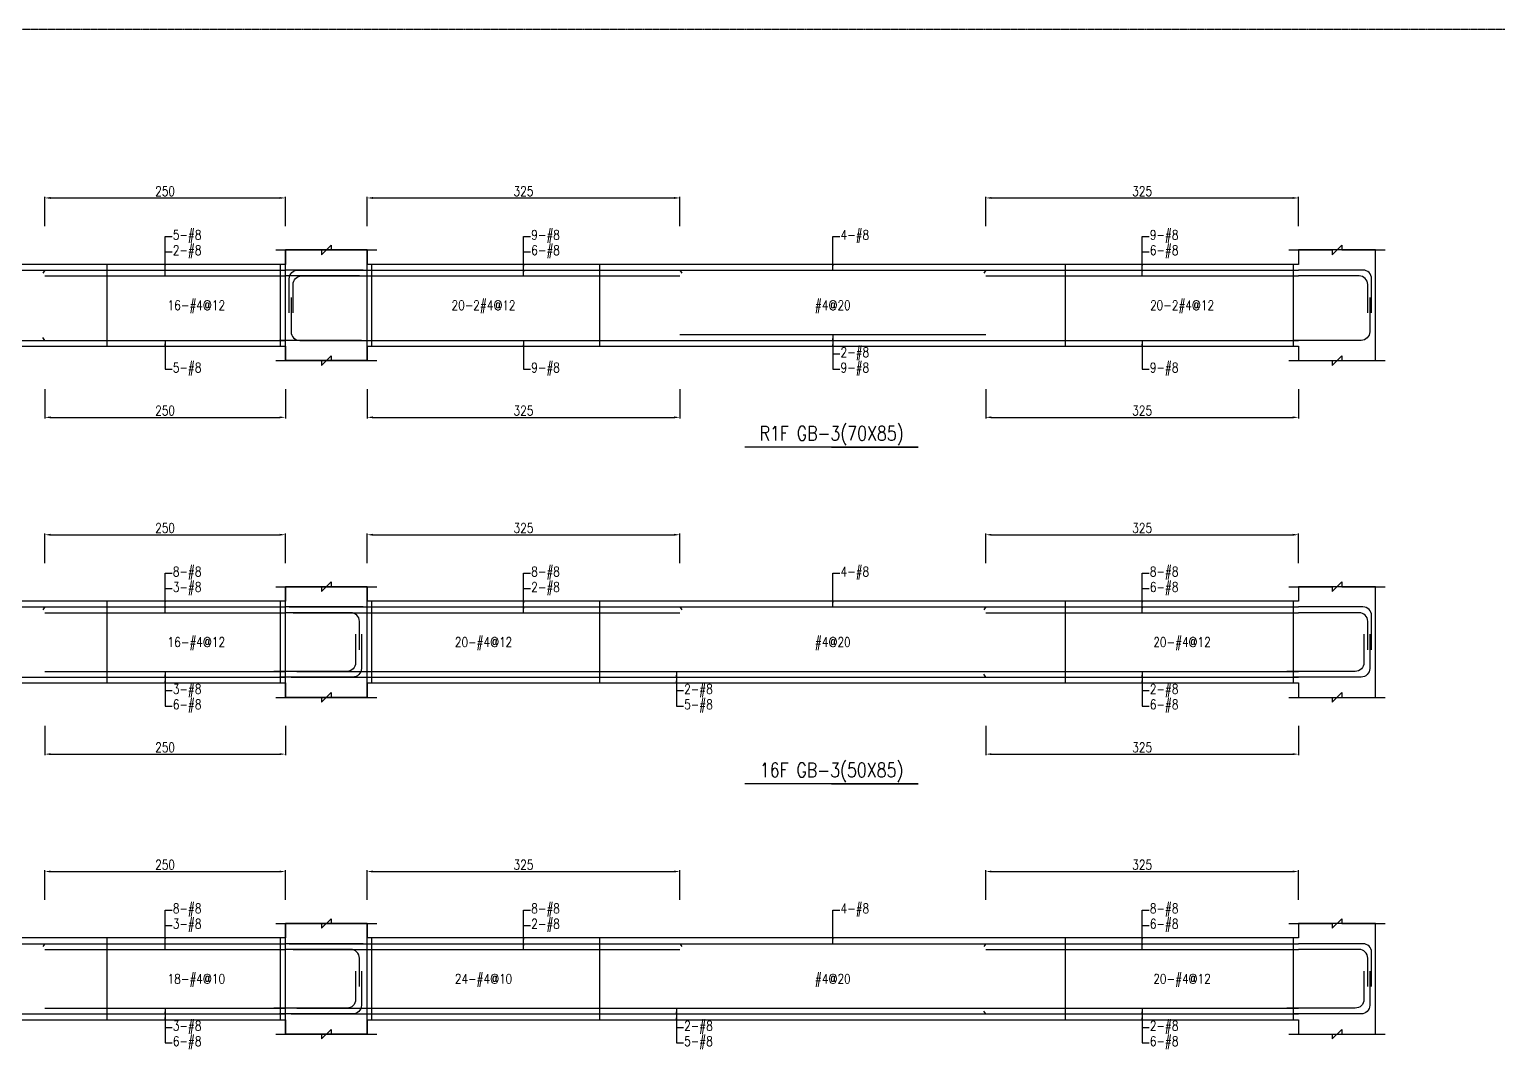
# Model space of a CAD drawing. Header units: millimetres. Extents: x 0 to 84580, y -12276 to 4373.
# Drawn here: x 43962 to 45488, y -2067 to -1000 of the extents above; entities that cross this region are included whole.
import ezdxf
from ezdxf.enums import TextEntityAlignment as Align

# ---------------------------------------------------------------- set-up
doc = ezdxf.new("R2010")
doc.units = ezdxf.units.MM
doc.header["$MEASUREMENT"] = 0
doc.linetypes.add('CENTER', pattern=[2, 1.25, -0.25, 0.25, -0.25])
for name, color, linetype in [('S-DIM', 2, 'Continuous'), ('S-GRID', 1, 'CENTER'), ('S-LEADER', 2, 'Continuous'), ('S-RC', 130, 'Continuous'), ('S-REINF', 6, 'Continuous'), ('S-TEXT', 2, 'Continuous')]:
    doc.layers.add(name, color=color, linetype=linetype)
doc.styles.add('CS4', font='romans.shx', dxfattribs={"width": 0.8, "bigfont": 'lsp.shx'})
doc.styles.get("Standard").update_dxf_attribs({"font": 'arial.ttf'})
doc.dimstyles.new('ISO-25', dxfattribs={"dimtxt": 2.5, "dimasz": 2.5, "dimexe": 1.25, "dimexo": 0.625, "dimtad": 1, "dimtxsty": 'Standard', "dimcen": 2.5, "dimadec": 0, "dimazin": 0, "dimtfac": 1, "dimtmove": 0, "dimatfit": 3, "dimfxl": 0, "dimarcsym": 0})

# ---------------------------------------------------------------- blocks, each defined once
blk = doc.blocks.new('*D1108')
at = {"layer": 'DEFPOINTS', "color": 0, "transparency": 16777216}
for p in [(44228.2, -1875.2), (43978.2, -1905.2), (44228.2, -1905.2)]:
    blk.add_point(p, dxfattribs=at)
at = {"layer": 'S-DIM', "color": 0, "lineweight": -2, "transparency": 16777216}
for p, q in [((43978.2, -1904.6), (43978.2, -1873.9)), ((43984.2, -1875.2), (44222.2, -1875.2)), ((44228.2, -1904.6), (44228.2, -1873.9))]:
    blk.add_line(p, q, dxfattribs=at)
at = {"layer": 'S-DIM', "color": 0, "transparency": 16777216}
for points in [[(43984.2, -1874.2), (43984.2, -1876.2), (43978.2, -1875.2)], [(44222.2, -1874.2), (44222.2, -1876.2), (44228.2, -1875.2)]]:
    blk.add_solid(points, dxfattribs=at)
at = {"layer": 'S-DIM', "color": 0, "transparency": 16777216, "insert": (44103.2, -1868.2), "char_height": 10, "attachment_point": 5, "style": 'CS4'}
blk.add_mtext('250', dxfattribs=at)
blk = doc.blocks.new('*D1112')
at = {"layer": 'DEFPOINTS', "color": 0, "transparency": 16777216}
for p in [(44228.2, -1525.2), (43978.2, -1555.2), (44228.2, -1555.2)]:
    blk.add_point(p, dxfattribs=at)
at = {"layer": 'S-DIM', "color": 0, "lineweight": -2, "transparency": 16777216}
for p, q in [((43978.2, -1554.6), (43978.2, -1523.9)), ((43984.2, -1525.2), (44222.2, -1525.2)), ((44228.2, -1554.6), (44228.2, -1523.9))]:
    blk.add_line(p, q, dxfattribs=at)
at = {"layer": 'S-DIM', "color": 0, "transparency": 16777216}
for points in [[(43984.2, -1524.2), (43984.2, -1526.2), (43978.2, -1525.2)], [(44222.2, -1524.2), (44222.2, -1526.2), (44228.2, -1525.2)]]:
    blk.add_solid(points, dxfattribs=at)
at = {"layer": 'S-DIM', "color": 0, "transparency": 16777216, "insert": (44103.2, -1518.2), "char_height": 10, "attachment_point": 5, "style": 'CS4'}
blk.add_mtext('250', dxfattribs=at)
blk = doc.blocks.new('*D1114')
at = {"layer": 'DEFPOINTS', "color": 0, "transparency": 16777216}
for p in [(43978.2, -1723.2), (44228.2, -1723.2), (44228.2, -1753.2)]:
    blk.add_point(p, dxfattribs=at)
at = {"layer": 'S-DIM', "color": 0, "lineweight": -2, "transparency": 16777216}
for p, q in [((43978.2, -1723.8), (43978.2, -1754.4)), ((44228.2, -1723.8), (44228.2, -1754.4)), ((43984.2, -1753.2), (44222.2, -1753.2))]:
    blk.add_line(p, q, dxfattribs=at)
at = {"layer": 'S-DIM', "color": 0, "transparency": 16777216}
for points in [[(43984.2, -1752.2), (43984.2, -1754.2), (43978.2, -1753.2)], [(44222.2, -1752.2), (44222.2, -1754.2), (44228.2, -1753.2)]]:
    blk.add_solid(points, dxfattribs=at)
at = {"layer": 'S-DIM', "color": 0, "transparency": 16777216, "insert": (44103.2, -1746.2), "char_height": 10, "attachment_point": 5, "style": 'CS4'}
blk.add_mtext('250', dxfattribs=at)
blk = doc.blocks.new('*D1123')
at = {"layer": 'DEFPOINTS', "color": 0, "transparency": 16777216}
for p in [(44228.2, -1175.2), (43978.2, -1205.2), (44228.2, -1205.2)]:
    blk.add_point(p, dxfattribs=at)
at = {"layer": 'S-DIM', "color": 0, "lineweight": -2, "transparency": 16777216}
for p, q in [((43978.2, -1204.6), (43978.2, -1173.9)), ((44228.2, -1204.6), (44228.2, -1173.9)), ((43984.2, -1175.2), (44222.2, -1175.2))]:
    blk.add_line(p, q, dxfattribs=at)
at = {"layer": 'S-DIM', "color": 0, "transparency": 16777216}
for points in [[(43984.2, -1174.2), (43984.2, -1176.2), (43978.2, -1175.2)], [(44222.2, -1174.2), (44222.2, -1176.2), (44228.2, -1175.2)]]:
    blk.add_solid(points, dxfattribs=at)
at = {"layer": 'S-DIM', "color": 0, "transparency": 16777216, "insert": (44103.2, -1168.2), "char_height": 10, "attachment_point": 5, "style": 'CS4'}
blk.add_mtext('250', dxfattribs=at)
blk = doc.blocks.new('*D1125')
at = {"layer": 'DEFPOINTS', "color": 0, "transparency": 16777216}
for p in [(43978.2, -1373.2), (44228.2, -1373.2), (44228.2, -1403.2)]:
    blk.add_point(p, dxfattribs=at)
at = {"layer": 'S-DIM', "color": 0, "lineweight": -2, "transparency": 16777216}
for p, q in [((43978.2, -1373.8), (43978.2, -1404.4)), ((44228.2, -1373.8), (44228.2, -1404.4)), ((43984.2, -1403.2), (44222.2, -1403.2))]:
    blk.add_line(p, q, dxfattribs=at)
at = {"layer": 'S-DIM', "color": 0, "transparency": 16777216}
for points in [[(43984.2, -1402.2), (43984.2, -1404.2), (43978.2, -1403.2)], [(44222.2, -1402.2), (44222.2, -1404.2), (44228.2, -1403.2)]]:
    blk.add_solid(points, dxfattribs=at)
at = {"layer": 'S-DIM', "color": 0, "transparency": 16777216, "insert": (44103.2, -1396.2), "char_height": 10, "attachment_point": 5, "style": 'CS4'}
blk.add_mtext('250', dxfattribs=at)
blk = doc.blocks.new('*D1132')
at = {"layer": 'DEFPOINTS', "color": 0, "transparency": 16777216}
for p in [(44638.2, -1875.2), (44313.2, -1905.2), (44638.2, -1905.2)]:
    blk.add_point(p, dxfattribs=at)
at = {"layer": 'S-DIM', "color": 0, "lineweight": -2, "transparency": 16777216}
for p, q in [((44313.2, -1904.6), (44313.2, -1873.9)), ((44319.2, -1875.2), (44632.2, -1875.2)), ((44638.2, -1904.6), (44638.2, -1873.9))]:
    blk.add_line(p, q, dxfattribs=at)
at = {"layer": 'S-DIM', "color": 0, "transparency": 16777216}
for points in [[(44319.2, -1874.2), (44319.2, -1876.2), (44313.2, -1875.2)], [(44632.2, -1874.2), (44632.2, -1876.2), (44638.2, -1875.2)]]:
    blk.add_solid(points, dxfattribs=at)
at = {"layer": 'S-DIM', "color": 0, "transparency": 16777216, "insert": (44475.7, -1868.2), "char_height": 10, "attachment_point": 5, "style": 'CS4'}
blk.add_mtext('325', dxfattribs=at)
blk = doc.blocks.new('*D1133')
at = {"layer": 'DEFPOINTS', "color": 0, "transparency": 16777216}
for p in [(45281, -1875.2), (44956, -1905.2), (45281, -1905.2)]:
    blk.add_point(p, dxfattribs=at)
at = {"layer": 'S-DIM', "color": 0, "lineweight": -2, "transparency": 16777216}
for p, q in [((44956, -1904.6), (44956, -1873.9)), ((44962, -1875.2), (45275, -1875.2)), ((45281, -1904.6), (45281, -1873.9))]:
    blk.add_line(p, q, dxfattribs=at)
at = {"layer": 'S-DIM', "color": 0, "transparency": 16777216}
for points in [[(44962, -1874.2), (44962, -1876.2), (44956, -1875.2)], [(45275, -1874.2), (45275, -1876.2), (45281, -1875.2)]]:
    blk.add_solid(points, dxfattribs=at)
at = {"layer": 'S-DIM', "color": 0, "transparency": 16777216, "insert": (45118.5, -1868.2), "char_height": 10, "attachment_point": 5, "style": 'CS4'}
blk.add_mtext('325', dxfattribs=at)
blk = doc.blocks.new('*D1115')
at = {"layer": 'DEFPOINTS', "color": 0, "transparency": 16777216}
for p in [(44638.2, -1525.2), (44313.2, -1555.2), (44638.2, -1555.2)]:
    blk.add_point(p, dxfattribs=at)
at = {"layer": 'S-DIM', "color": 0, "lineweight": -2, "transparency": 16777216}
for p, q in [((44313.2, -1554.6), (44313.2, -1523.9)), ((44319.2, -1525.2), (44632.2, -1525.2)), ((44638.2, -1554.6), (44638.2, -1523.9))]:
    blk.add_line(p, q, dxfattribs=at)
at = {"layer": 'S-DIM', "color": 0, "transparency": 16777216}
for points in [[(44319.2, -1524.2), (44319.2, -1526.2), (44313.2, -1525.2)], [(44632.2, -1524.2), (44632.2, -1526.2), (44638.2, -1525.2)]]:
    blk.add_solid(points, dxfattribs=at)
at = {"layer": 'S-DIM', "color": 0, "transparency": 16777216, "insert": (44475.7, -1518.2), "char_height": 10, "attachment_point": 5, "style": 'CS4'}
blk.add_mtext('325', dxfattribs=at)
blk = doc.blocks.new('*D1116')
at = {"layer": 'DEFPOINTS', "color": 0, "transparency": 16777216}
for p in [(45281, -1525.2), (44956, -1555.2), (45281, -1555.2)]:
    blk.add_point(p, dxfattribs=at)
at = {"layer": 'S-DIM', "color": 0, "lineweight": -2, "transparency": 16777216}
for p, q in [((44956, -1554.6), (44956, -1523.9)), ((44962, -1525.2), (45275, -1525.2)), ((45281, -1554.6), (45281, -1523.9))]:
    blk.add_line(p, q, dxfattribs=at)
at = {"layer": 'S-DIM', "color": 0, "transparency": 16777216}
for points in [[(44962, -1524.2), (44962, -1526.2), (44956, -1525.2)], [(45275, -1524.2), (45275, -1526.2), (45281, -1525.2)]]:
    blk.add_solid(points, dxfattribs=at)
at = {"layer": 'S-DIM', "color": 0, "transparency": 16777216, "insert": (45118.5, -1518.2), "char_height": 10, "attachment_point": 5, "style": 'CS4'}
blk.add_mtext('325', dxfattribs=at)
blk = doc.blocks.new('*D1117')
at = {"layer": 'DEFPOINTS', "color": 0, "transparency": 16777216}
for p in [(44956, -1723.2), (45281, -1723.2), (45281, -1753.2)]:
    blk.add_point(p, dxfattribs=at)
at = {"layer": 'S-DIM', "color": 0, "lineweight": -2, "transparency": 16777216}
for p, q in [((44956, -1723.8), (44956, -1754.4)), ((45281, -1723.8), (45281, -1754.4)), ((44962, -1753.2), (45275, -1753.2))]:
    blk.add_line(p, q, dxfattribs=at)
at = {"layer": 'S-DIM', "color": 0, "transparency": 16777216}
for points in [[(44962, -1752.2), (44962, -1754.2), (44956, -1753.2)], [(45275, -1752.2), (45275, -1754.2), (45281, -1753.2)]]:
    blk.add_solid(points, dxfattribs=at)
at = {"layer": 'S-DIM', "color": 0, "transparency": 16777216, "insert": (45118.5, -1746.2), "char_height": 10, "attachment_point": 5, "style": 'CS4'}
blk.add_mtext('325', dxfattribs=at)
blk = doc.blocks.new('*D1118')
at = {"layer": 'DEFPOINTS', "color": 0, "transparency": 16777216}
for p in [(44638.2, -1175.2), (44313.2, -1205.2), (44638.2, -1205.2)]:
    blk.add_point(p, dxfattribs=at)
at = {"layer": 'S-DIM', "color": 0, "lineweight": -2, "transparency": 16777216}
for p, q in [((44313.2, -1204.6), (44313.2, -1173.9)), ((44638.2, -1204.6), (44638.2, -1173.9)), ((44319.2, -1175.2), (44632.2, -1175.2))]:
    blk.add_line(p, q, dxfattribs=at)
at = {"layer": 'S-DIM', "color": 0, "transparency": 16777216}
for points in [[(44319.2, -1174.2), (44319.2, -1176.2), (44313.2, -1175.2)], [(44632.2, -1174.2), (44632.2, -1176.2), (44638.2, -1175.2)]]:
    blk.add_solid(points, dxfattribs=at)
at = {"layer": 'S-DIM', "color": 0, "transparency": 16777216, "insert": (44475.7, -1168.2), "char_height": 10, "attachment_point": 5, "style": 'CS4'}
blk.add_mtext('325', dxfattribs=at)
blk = doc.blocks.new('*D1119')
at = {"layer": 'DEFPOINTS', "color": 0, "transparency": 16777216}
for p in [(45281, -1175.2), (44956, -1205.2), (45281, -1205.2)]:
    blk.add_point(p, dxfattribs=at)
at = {"layer": 'S-DIM', "color": 0, "lineweight": -2, "transparency": 16777216}
for p, q in [((44956, -1204.6), (44956, -1173.9)), ((45281, -1204.6), (45281, -1173.9)), ((44962, -1175.2), (45275, -1175.2))]:
    blk.add_line(p, q, dxfattribs=at)
at = {"layer": 'S-DIM', "color": 0, "transparency": 16777216}
for points in [[(44962, -1174.2), (44962, -1176.2), (44956, -1175.2)], [(45275, -1174.2), (45275, -1176.2), (45281, -1175.2)]]:
    blk.add_solid(points, dxfattribs=at)
at = {"layer": 'S-DIM', "color": 0, "transparency": 16777216, "insert": (45118.5, -1168.2), "char_height": 10, "attachment_point": 5, "style": 'CS4'}
blk.add_mtext('325', dxfattribs=at)
blk = doc.blocks.new('*D1120')
at = {"layer": 'DEFPOINTS', "color": 0, "transparency": 16777216}
for p in [(44313.2, -1373.2), (44638.2, -1373.2), (44638.2, -1403.2)]:
    blk.add_point(p, dxfattribs=at)
at = {"layer": 'S-DIM', "color": 0, "lineweight": -2, "transparency": 16777216}
for p, q in [((44313.2, -1373.8), (44313.2, -1404.4)), ((44638.2, -1373.8), (44638.2, -1404.4)), ((44319.2, -1403.2), (44632.2, -1403.2))]:
    blk.add_line(p, q, dxfattribs=at)
at = {"layer": 'S-DIM', "color": 0, "transparency": 16777216}
for points in [[(44319.2, -1402.2), (44319.2, -1404.2), (44313.2, -1403.2)], [(44632.2, -1402.2), (44632.2, -1404.2), (44638.2, -1403.2)]]:
    blk.add_solid(points, dxfattribs=at)
at = {"layer": 'S-DIM', "color": 0, "transparency": 16777216, "insert": (44475.7, -1396.2), "char_height": 10, "attachment_point": 5, "style": 'CS4'}
blk.add_mtext('325', dxfattribs=at)
blk = doc.blocks.new('*D1121')
at = {"layer": 'DEFPOINTS', "color": 0, "transparency": 16777216}
for p in [(44956, -1373.2), (45281, -1373.2), (45281, -1403.2)]:
    blk.add_point(p, dxfattribs=at)
at = {"layer": 'S-DIM', "color": 0, "lineweight": -2, "transparency": 16777216}
for p, q in [((44956, -1373.8), (44956, -1404.4)), ((45281, -1373.8), (45281, -1404.4)), ((44962, -1403.2), (45275, -1403.2))]:
    blk.add_line(p, q, dxfattribs=at)
at = {"layer": 'S-DIM', "color": 0, "transparency": 16777216}
for points in [[(44962, -1402.2), (44962, -1404.2), (44956, -1403.2)], [(45275, -1402.2), (45275, -1404.2), (45281, -1403.2)]]:
    blk.add_solid(points, dxfattribs=at)
at = {"layer": 'S-DIM', "color": 0, "transparency": 16777216, "insert": (45118.5, -1396.2), "char_height": 10, "attachment_point": 5, "style": 'CS4'}
blk.add_mtext('325', dxfattribs=at)

msp = doc.modelspace()

# ---------------------------------------------------------------- linework, layer by layer
at = {"layer": 'S-GRID'}
msp.add_lwpolyline([(42290, -3069), (45519, -3069), (45519, -1000), (42290, -1000), (42290, -3069)], dxfattribs=at)
at = {"layer": 'S-RC'}
for points in [[(44218.199, -1229.194), (44265.699, -1229.203), (44265.698, -1234.203), (44275.7, -1224.205), (44275.699, -1229.205), (44323.199, -1229.214)], [(44218.199, -1229.194), (44265.699, -1229.203), (44265.698, -1234.203), (44275.7, -1224.205), (44275.699, -1229.205), (44323.199, -1229.214)], [(44228.199, -1329.194), (44228.199, -1344.194), (44313.199, -1344.194), (44313.199, -1229.194), (44228.199, -1229.194), (44228.199, -1244.194)], [(44313.199, -1329.194), (44313.199, -1344.194), (44228.199, -1344.194), (44228.199, -1229.194), (44313.199, -1229.194), (44313.199, -1244.194)], [(45270.999, -1229.194), (45315.999, -1229.202), (45315.998, -1234.202), (45326, -1224.204), (45325.999, -1229.204), (45370.999, -1229.213)], [(45280.999, -1329.194), (45280.999, -1344.194), (45360.999, -1344.194), (45360.999, -1229.194), (45280.999, -1229.194), (45280.999, -1244.194)], [(44228.199, -1244.194), (43488.199, -1244.194)], [(45280.999, -1244.194), (44313.199, -1244.194)], [(43488.199, -1329.194), (44228.199, -1329.194)], [(44218.199, -1344.194), (44265.699, -1344.203), (44265.698, -1349.203), (44275.7, -1339.205), (44275.699, -1344.205), (44323.199, -1344.214)], [(44218.199, -1344.194), (44265.699, -1344.203), (44265.698, -1349.203), (44275.7, -1339.205), (44275.699, -1344.205), (44323.199, -1344.214)], [(44313.199, -1329.194), (45280.999, -1329.194)], [(45270.999, -1344.194), (45315.999, -1344.202), (45315.998, -1349.202), (45326, -1339.204), (45325.999, -1344.204), (45370.999, -1344.213)], [(44795.849, -1434.194), (44885.849, -1434.194), (44705.849, -1434.194)], [(44218.199, -1579.194), (44265.699, -1579.203), (44265.698, -1584.203), (44275.7, -1574.205), (44275.699, -1579.205), (44323.199, -1579.214)], [(44218.199, -1579.194), (44265.699, -1579.203), (44265.698, -1584.203), (44275.7, -1574.205), (44275.699, -1579.205), (44323.199, -1579.214)], [(44228.199, -1679.194), (44228.199, -1694.194), (44313.199, -1694.194), (44313.199, -1579.194), (44228.199, -1579.194), (44228.199, -1594.194)], [(44313.199, -1679.194), (44313.199, -1694.194), (44228.199, -1694.194), (44228.199, -1579.194), (44313.199, -1579.194), (44313.199, -1594.194)], [(45270.999, -1579.194), (45315.999, -1579.202), (45315.998, -1584.202), (45326, -1574.204), (45325.999, -1579.204), (45370.999, -1579.213)], [(45280.999, -1679.194), (45280.999, -1694.194), (45360.999, -1694.194), (45360.999, -1579.194), (45280.999, -1579.194), (45280.999, -1594.194)], [(44228.199, -1594.194), (43488.199, -1594.194)], [(45280.999, -1594.194), (44313.199, -1594.194)], [(43488.199, -1679.194), (44228.199, -1679.194)], [(44218.199, -1694.194), (44265.699, -1694.203), (44265.698, -1699.203), (44275.7, -1689.205), (44275.699, -1694.205), (44323.199, -1694.214)], [(44218.199, -1694.194), (44265.699, -1694.203), (44265.698, -1699.203), (44275.7, -1689.205), (44275.699, -1694.205), (44323.199, -1694.214)], [(44313.199, -1679.194), (45280.999, -1679.194)], [(45270.999, -1694.194), (45315.999, -1694.202), (45315.998, -1699.202), (45326, -1689.204), (45325.999, -1694.204), (45370.999, -1694.213)], [(44795.849, -1784.194), (44885.849, -1784.194), (44705.849, -1784.194)], [(44218.199, -1929.194), (44265.699, -1929.203), (44265.698, -1934.203), (44275.7, -1924.205), (44275.699, -1929.205), (44323.199, -1929.214)], [(44218.199, -1929.194), (44265.699, -1929.203), (44265.698, -1934.203), (44275.7, -1924.205), (44275.699, -1929.205), (44323.199, -1929.214)], [(44228.199, -2029.194), (44228.199, -2044.194), (44313.199, -2044.194), (44313.199, -1929.194), (44228.199, -1929.194), (44228.199, -1944.194)], [(44313.199, -2029.194), (44313.199, -2044.194), (44228.199, -2044.194), (44228.199, -1929.194), (44313.199, -1929.194), (44313.199, -1944.194)], [(45270.999, -1929.194), (45315.999, -1929.202), (45315.998, -1934.202), (45326, -1924.204), (45325.999, -1929.204), (45370.999, -1929.213)], [(45280.999, -2029.194), (45280.999, -2044.194), (45360.999, -2044.194), (45360.999, -1929.194), (45280.999, -1929.194), (45280.999, -1944.194)], [(44228.199, -1944.194), (43488.199, -1944.194)], [(45280.999, -1944.194), (44313.199, -1944.194)], [(43488.199, -2029.194), (44228.199, -2029.194)], [(44313.199, -2029.194), (45280.999, -2029.194)], [(44218.199, -2044.194), (44265.699, -2044.203), (44265.698, -2049.203), (44275.7, -2039.205), (44275.699, -2044.205), (44323.199, -2044.214)], [(44218.199, -2044.194), (44265.699, -2044.203), (44265.698, -2049.203), (44275.7, -2039.205), (44275.699, -2044.205), (44323.199, -2044.214)], [(45270.999, -2044.194), (45315.999, -2044.202), (45315.998, -2049.202), (45326, -2039.204), (45325.999, -2044.204), (45370.999, -2044.213)]]:
    msp.add_lwpolyline(points, dxfattribs=at)
at = {"layer": 'S-REINF'}
for points in [[(43738.199, -1250.194), (43978.199, -1250.194)], [(43978.199, -1250.194), (43976.199, -1253.194)], [(43978.199, -1250.194), (44228.199, -1250.194)], [(44309.199, -1250.194), (44228.199, -1250.194)], [(44313.199, -1250.194), (44638.199, -1250.194)], [(44638.199, -1250.194), (44640.199, -1253.194)], [(44638.199, -1250.194), (44955.999, -1250.194)], [(44955.999, -1250.194), (44953.999, -1253.194)], [(44955.999, -1250.194), (45280.999, -1250.194)], [(43978.199, -1256.194), (44228.199, -1256.194)], [(44305.199, -1256.194), (44228.199, -1256.194)], [(44313.199, -1256.194), (44638.199, -1256.194)], [(44955.999, -1256.194), (45280.999, -1256.194)], [(43738.199, -1323.194), (43978.199, -1323.194)], [(43978.199, -1323.194), (43976.199, -1320.194)], [(43978.199, -1323.194), (44228.199, -1323.194)], [(44307.199, -1323.194), (44222.199, -1323.194)], [(44313.199, -1323.194), (44638.199, -1323.194)], [(44638.199, -1317.194), (44955.999, -1317.194)], [(44638.199, -1323.194), (44955.999, -1323.194)], [(44955.999, -1323.194), (45280.999, -1323.194)], [(43738.199, -1600.194), (43978.199, -1600.194)], [(43978.199, -1600.194), (43976.199, -1603.194)], [(43978.199, -1600.194), (44228.199, -1600.194)], [(44309.199, -1600.194), (44228.199, -1600.194)], [(44232.199, -1600.194), (44313.199, -1600.194)], [(44313.199, -1600.194), (44638.199, -1600.194)], [(44638.199, -1600.194), (44640.199, -1603.194)], [(44638.199, -1600.194), (44955.999, -1600.194)], [(44955.999, -1600.194), (44953.999, -1603.194)], [(44955.999, -1600.194), (45280.999, -1600.194)], [(43978.199, -1606.194), (44228.199, -1606.194)], [(44236.199, -1606.194), (44313.199, -1606.194)], [(44313.199, -1606.194), (44638.199, -1606.194)], [(44955.999, -1606.194), (45280.999, -1606.194)], [(43738.199, -1673.194), (43978.199, -1673.194)], [(43978.199, -1667.194), (44228.199, -1667.194)], [(43978.199, -1673.194), (44228.199, -1673.194)], [(44234.199, -1673.194), (44313.199, -1673.194)], [(44240.199, -1667.194), (44313.199, -1667.194)], [(44313.199, -1667.194), (44955.999, -1667.194)], [(44313.199, -1673.194), (44955.999, -1673.194)], [(44955.999, -1673.194), (44953.999, -1670.194)], [(44955.999, -1667.194), (45280.999, -1667.194)], [(44955.999, -1673.194), (45280.999, -1673.194)], [(43738.199, -1950.194), (43978.199, -1950.194)], [(43978.199, -1950.194), (43976.199, -1953.194)], [(43978.199, -1950.194), (44228.199, -1950.194)], [(44309.199, -1950.194), (44228.199, -1950.194)], [(44232.199, -1950.194), (44313.199, -1950.194)], [(44313.199, -1950.194), (44638.199, -1950.194)], [(44638.199, -1950.194), (44640.199, -1953.194)], [(44638.199, -1950.194), (44955.999, -1950.194)], [(44955.999, -1950.194), (44953.999, -1953.194)], [(44955.999, -1950.194), (45280.999, -1950.194)], [(43978.199, -1956.194), (44228.199, -1956.194)], [(44236.199, -1956.194), (44313.199, -1956.194)], [(44313.199, -1956.194), (44638.199, -1956.194)], [(44955.999, -1956.194), (45280.999, -1956.194)], [(43738.199, -2023.194), (43978.199, -2023.194)], [(43978.199, -2017.194), (44228.199, -2017.194)], [(43978.199, -2023.194), (44228.199, -2023.194)], [(44234.199, -2023.194), (44313.199, -2023.194)], [(44240.199, -2017.194), (44313.199, -2017.194)], [(44313.199, -2017.194), (44955.999, -2017.194)], [(44313.199, -2023.194), (44955.999, -2023.194)], [(44955.999, -2023.194), (44953.999, -2020.194)], [(44955.999, -2017.194), (45280.999, -2017.194)], [(44955.999, -2023.194), (45280.999, -2023.194)]]:
    msp.add_lwpolyline(points, dxfattribs=at)
at = {"layer": 'S-REINF', "color": 1}
for points in [[(44043.199, -1329.194), (44043.199, -1244.194)], [(44223.199, -1329.194), (44223.199, -1244.194)], [(44318.199, -1329.194), (44318.199, -1244.194)], [(44555.149, -1329.194), (44555.149, -1244.194)], [(45039.049, -1329.194), (45039.049, -1244.194)], [(45275.999, -1329.194), (45275.999, -1244.194)], [(44043.199, -1679.194), (44043.199, -1594.194)], [(44223.199, -1679.194), (44223.199, -1594.194)], [(44318.199, -1679.194), (44318.199, -1594.194)], [(44555.149, -1679.194), (44555.149, -1594.194)], [(45039.049, -1679.194), (45039.049, -1594.194)], [(45275.999, -1679.194), (45275.999, -1594.194)], [(44043.199, -2029.194), (44043.199, -1944.194)], [(44223.199, -2029.194), (44223.199, -1944.194)], [(44318.199, -2029.194), (44318.199, -1944.194)], [(44555.149, -2029.194), (44555.149, -1944.194)], [(45039.049, -2029.194), (45039.049, -1944.194)], [(45275.999, -2029.194), (45275.999, -1944.194)]]:
    msp.add_lwpolyline(points, dxfattribs=at)
at = {"layer": 'S-REINF'}
for points in [[(44232.199, -1294.694), (44232.199, -1259.194, -0.41421356), (44241.199, -1250.194), (44313.199, -1250.194)], [(45356.999, -1294.694), (45356.999, -1259.194, 0.41421356), (45347.999, -1250.194), (45280.999, -1250.194)], [(44236.199, -1294.694), (44236.199, -1265.194, -0.41421356), (44245.199, -1256.194), (44313.199, -1256.194)], [(45352.999, -1294.694), (45352.999, -1265.194, 0.41421356), (45343.999, -1256.194), (45280.999, -1256.194)], [(44234.199, -1278.694), (44234.199, -1314.194, 0.41421356), (44243.199, -1323.194), (44313.199, -1323.194)], [(45354.999, -1278.694), (45354.999, -1314.194, -0.41421356), (45345.999, -1323.194), (45274.999, -1323.194)], [(45356.999, -1644.694), (45356.999, -1609.194, 0.41421356), (45347.999, -1600.194), (45280.999, -1600.194)], [(44305.199, -1644.694), (44305.199, -1615.194, 0.41421356), (44296.199, -1606.194), (44228.199, -1606.194)], [(45352.999, -1644.694), (45352.999, -1615.194, 0.41421356), (45343.999, -1606.194), (45280.999, -1606.194)], [(44301.199, -1628.694), (44301.199, -1658.194, -0.41421356), (44292.199, -1667.194), (44216.199, -1667.194)], [(44307.199, -1628.694), (44307.199, -1664.194, -0.41421356), (44298.199, -1673.194), (44222.199, -1673.194)], [(45348.999, -1628.694), (45348.999, -1658.194, -0.41421356), (45339.999, -1667.194), (45268.999, -1667.194)], [(45354.999, -1628.694), (45354.999, -1664.194, -0.41421356), (45345.999, -1673.194), (45274.999, -1673.194)], [(45356.999, -1994.694), (45356.999, -1959.194, 0.41421356), (45347.999, -1950.194), (45280.999, -1950.194)], [(44305.199, -1994.694), (44305.199, -1965.194, 0.41421356), (44296.199, -1956.194), (44228.199, -1956.194)], [(45352.999, -1994.694), (45352.999, -1965.194, 0.41421356), (45343.999, -1956.194), (45280.999, -1956.194)], [(44301.199, -1978.694), (44301.199, -2008.194, -0.41421356), (44292.199, -2017.194), (44216.199, -2017.194)], [(44307.199, -1978.694), (44307.199, -2014.194, -0.41421356), (44298.199, -2023.194), (44222.199, -2023.194)], [(45348.999, -1978.694), (45348.999, -2008.194, -0.41421356), (45339.999, -2017.194), (45268.999, -2017.194)], [(45354.999, -1978.694), (45354.999, -2014.194, -0.41421356), (45345.999, -2023.194), (45274.999, -2023.194)]]:
    msp.add_lwpolyline(points, format="xyb", dxfattribs=at)

# ---------------------------------------------------------------- texts
at = {"layer": 'S-LEADER', "char_height": 10, "attachment_point": 4, "style": 'CS4'}
for s, insert in [('5-#8', (44111.199, -1215.194)), ('9-#8', (44483.699, -1215.194)), ('4-#8', (44805.099, -1215.194)), ('9-#8', (45126.499, -1215.194)), ('2-#8', (44111.199, -1231.194)), ('6-#8', (44483.699, -1231.194)), ('6-#8', (45126.499, -1231.194)), ('2-#8', (44805.099, -1337.194)), ('5-#8', (44111.199, -1353.194)), ('9-#8', (44483.699, -1353.194)), ('9-#8', (44805.099, -1353.194)), ('9-#8', (45126.499, -1353.194)), ('8-#8', (44111.199, -1565.194)), ('8-#8', (44483.699, -1565.194)), ('4-#8', (44805.099, -1565.194)), ('8-#8', (45126.499, -1565.194)), ('3-#8', (44111.199, -1581.194)), ('2-#8', (44483.699, -1581.194)), ('6-#8', (45126.499, -1581.194)), ('3-#8', (44111.199, -1687.194)), ('2-#8', (44642.599, -1687.194)), ('2-#8', (45126.499, -1687.194)), ('6-#8', (44111.199, -1703.194)), ('5-#8', (44642.599, -1703.194)), ('6-#8', (45126.499, -1703.194)), ('8-#8', (44111.199, -1915.194)), ('8-#8', (44483.699, -1915.194)), ('4-#8', (44805.099, -1915.194)), ('8-#8', (45126.499, -1915.194)), ('3-#8', (44111.199, -1931.194)), ('2-#8', (44483.699, -1931.194)), ('6-#8', (45126.499, -1931.194)), ('3-#8', (44111.199, -2037.194)), ('2-#8', (44642.599, -2037.194)), ('2-#8', (45126.499, -2037.194)), ('6-#8', (44111.199, -2053.194)), ('5-#8', (44642.599, -2053.194)), ('6-#8', (45126.499, -2053.194))]:
    msp.add_mtext(s, dxfattribs=dict(at, insert=insert))
at = {"layer": 'S-RC', "style": 'CS4', "width": 0.8}
for s, p in [('R1F GB-3(70X85)', (44795.849, -1427.194)), ('16F GB-3(50X85)', (44795.849, -1777.194))]:
    msp.add_text(s, height=15, dxfattribs=at).set_placement(p, align=Align.CENTER)
at = {"layer": 'S-TEXT', "color": 1, "style": 'CS4', "width": 0.8}
for s, p in [('16-#4@12', (44135.699, -1291.694)), ('20-2#4@12', (44434.174, -1291.694)), ('#4@20', (44797.099, -1291.694)), ('20-2#4@12', (45160.024, -1291.694)), ('16-#4@12', (44135.699, -1641.694)), ('20-#4@12', (44434.174, -1641.694)), ('#4@20', (44797.099, -1641.694)), ('20-#4@12', (45160.024, -1641.694)), ('18-#4@10', (44135.699, -1991.694)), ('24-#4@10', (44434.174, -1991.694)), ('#4@20', (44797.099, -1991.694)), ('20-#4@12', (45160.024, -1991.694))]:
    msp.add_text(s, height=10, dxfattribs=at).set_placement(p, align=Align.CENTER)

# ---------------------------------------------------------------- dimensions: what is measured, and where the dimension line sits
at = {"layer": 'S-DIM'}
for p1, p2, distance, picture, middle in [((43978.199, -1205.194), (44228.199, -1205.194), 30, '*D1123', (44103.199, -1168.194)), ((44313.199, -1205.194), (44638.199, -1205.194), 30, '*D1118', (44475.699, -1168.194)), ((44955.999, -1205.194), (45280.999, -1205.194), 30, '*D1119', (45118.499, -1168.194)), ((43978.199, -1373.194), (44228.199, -1373.194), -30, '*D1125', (44103.199, -1396.194)), ((44313.199, -1373.194), (44638.199, -1373.194), -30, '*D1120', (44475.699, -1396.194)), ((44955.999, -1373.194), (45280.999, -1373.194), -30, '*D1121', (45118.499, -1396.194)), ((43978.199, -1555.194), (44228.199, -1555.194), 30, '*D1112', (44103.199, -1518.194)), ((44313.199, -1555.194), (44638.199, -1555.194), 30, '*D1115', (44475.699, -1518.194)), ((44955.999, -1555.194), (45280.999, -1555.194), 30, '*D1116', (45118.499, -1518.194)), ((43978.199, -1723.194), (44228.199, -1723.194), -30, '*D1114', (44103.199, -1746.194)), ((44955.999, -1723.194), (45280.999, -1723.194), -30, '*D1117', (45118.499, -1746.194)), ((43978.199, -1905.194), (44228.199, -1905.194), 30, '*D1108', (44103.199, -1868.194)), ((44313.199, -1905.194), (44638.199, -1905.194), 30, '*D1132', (44475.699, -1868.194)), ((44955.999, -1905.194), (45280.999, -1905.194), 30, '*D1133', (45118.499, -1868.194))]:
    dim = msp.add_aligned_dim(p1=p1, p2=p2, distance=distance, dimstyle='ISO-25', override={"dimtxt": 10, "dimasz": 6, "dimgap": 2, "dimtxsty": 'CS4'}, dxfattribs=at)
    dim.commit()
    dim.dimension.update_dxf_attribs({"geometry": picture, "text_midpoint": middle})

# ---------------------------------------------------------------- leaders
at = {"layer": 'S-LEADER', "annotation_type": 0, "has_hookline": 1, "hookline_direction": 0}
for points, text_width in [([(44103.199, -1250.194), (44103.199, -1215.194), (44110.574, -1215.194)], 30.857), ([(44475.699, -1250.194), (44475.699, -1215.194), (44483.074, -1215.194)], 30.857), ([(44797.099, -1250.194), (44797.099, -1215.194), (44804.474, -1215.194)], 30.857), ([(45118.499, -1250.194), (45118.499, -1215.194), (45125.874, -1215.194)], 30.857), ([(44103.199, -1256.194), (44103.199, -1231.194), (44110.574, -1231.194)], 30.857), ([(44475.699, -1256.194), (44475.699, -1231.194), (44483.074, -1231.194)], 30.476), ([(45118.499, -1256.194), (45118.499, -1231.194), (45125.874, -1231.194)], 30.476), ([(44103.199, -1323.194), (44103.199, -1353.194), (44110.574, -1353.194)], 30.857), ([(44475.699, -1323.194), (44475.699, -1353.194), (44483.074, -1353.194)], 30.857), ([(44797.099, -1317.194), (44797.099, -1337.194), (44804.474, -1337.194)], 30.857), ([(44797.099, -1323.194), (44797.099, -1353.194), (44804.474, -1353.194)], 30.857), ([(45118.499, -1323.194), (45118.499, -1353.194), (45125.874, -1353.194)], 30.857), ([(44103.199, -1600.194), (44103.199, -1565.194), (44110.574, -1565.194)], 30.857), ([(44475.699, -1600.194), (44475.699, -1565.194), (44483.074, -1565.194)], 30.857), ([(44797.099, -1600.194), (44797.099, -1565.194), (44804.474, -1565.194)], 30.857), ([(45118.499, -1600.194), (45118.499, -1565.194), (45125.874, -1565.194)], 30.857), ([(44103.199, -1606.194), (44103.199, -1581.194), (44110.574, -1581.194)], 30.857), ([(44475.699, -1606.194), (44475.699, -1581.194), (44483.074, -1581.194)], 30.857), ([(45118.499, -1606.194), (45118.499, -1581.194), (45125.874, -1581.194)], 30.476), ([(44103.199, -1667.194), (44103.199, -1687.194), (44110.574, -1687.194)], 30.857), ([(44103.199, -1673.194), (44103.199, -1703.194), (44110.574, -1703.194)], 30.476), ([(44634.599, -1667.194), (44634.599, -1687.194), (44641.974, -1687.194)], 30.857), ([(44634.599, -1673.194), (44634.599, -1703.194), (44641.974, -1703.194)], 30.857), ([(45118.499, -1667.194), (45118.499, -1687.194), (45125.874, -1687.194)], 30.857), ([(45118.499, -1673.194), (45118.499, -1703.194), (45125.874, -1703.194)], 30.476), ([(44103.199, -1950.194), (44103.199, -1915.194), (44110.574, -1915.194)], 30.857), ([(44475.699, -1950.194), (44475.699, -1915.194), (44483.074, -1915.194)], 30.857), ([(44797.099, -1950.194), (44797.099, -1915.194), (44804.474, -1915.194)], 30.857), ([(45118.499, -1950.194), (45118.499, -1915.194), (45125.874, -1915.194)], 30.857), ([(44103.199, -1956.194), (44103.199, -1931.194), (44110.574, -1931.194)], 30.857), ([(44475.699, -1956.194), (44475.699, -1931.194), (44483.074, -1931.194)], 30.857), ([(45118.499, -1956.194), (45118.499, -1931.194), (45125.874, -1931.194)], 30.476), ([(44103.199, -2017.194), (44103.199, -2037.194), (44110.574, -2037.194)], 30.857), ([(44103.199, -2023.194), (44103.199, -2053.194), (44110.574, -2053.194)], 30.476), ([(44634.599, -2017.194), (44634.599, -2037.194), (44641.974, -2037.194)], 30.857), ([(44634.599, -2023.194), (44634.599, -2053.194), (44641.974, -2053.194)], 30.857), ([(45118.499, -2017.194), (45118.499, -2037.194), (45125.874, -2037.194)], 30.857), ([(45118.499, -2023.194), (45118.499, -2053.194), (45125.874, -2053.194)], 30.476)]:
    msp.add_leader(points, dimstyle='ISO-25', override={"dimasz": 6, "dimtad": 0}, dxfattribs=dict(at, text_width=text_width))

doc.saveas('drawing.dxf')
